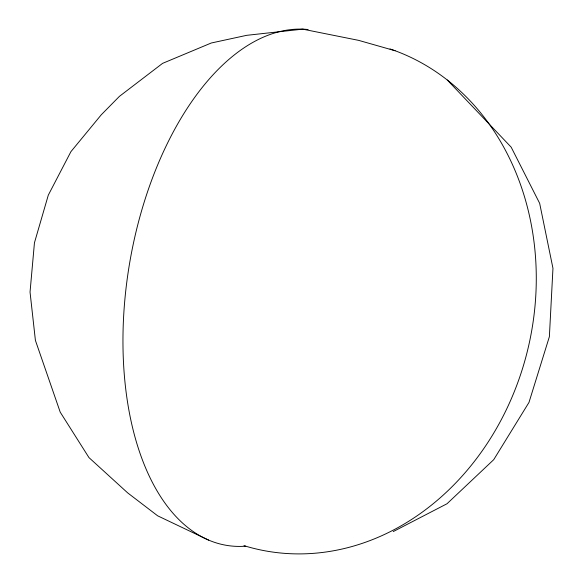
<?xml version="1.0" encoding="UTF-8"?>
<svg xmlns="http://www.w3.org/2000/svg" width="583" height="583" viewBox="0 0 583 583"><rect width="100%" height="100%" fill="white"/><g stroke="black" fill="none" stroke-linecap="round" stroke-linejoin="round"><path stroke-width="0.87" d="M393.255 531.565L447.008 503.756L493.714 459.681L528.985 402.416L549.375 336.69L552.961 268.311L539.661 203.321L511.174 147.171L447.27 79.995M395.114 50.743L358.611 40.358L302.723 29.15L246.675 35.33L211.265 43.004L162.577 63.365L119.406 96.377L101.245 114.815L70.915 151.66L48.302 195.13L34.448 242.783L30.039 292.076L35.41 340.399L60.217 412.152L88.966 457.597L127.641 492.854L157.658 515.817L208.59 540.091M245.691 546.176A261.184 142.179 -80.5 0 1 126.314 285.918A261.184 142.179 -80.5 0 1 308.123 29.529M389.983 48.936A259.107 219.645 -77.4 0 1 523.913 363.967A259.107 219.645 -77.4 0 1 243.964 545.659"/></g></svg>
